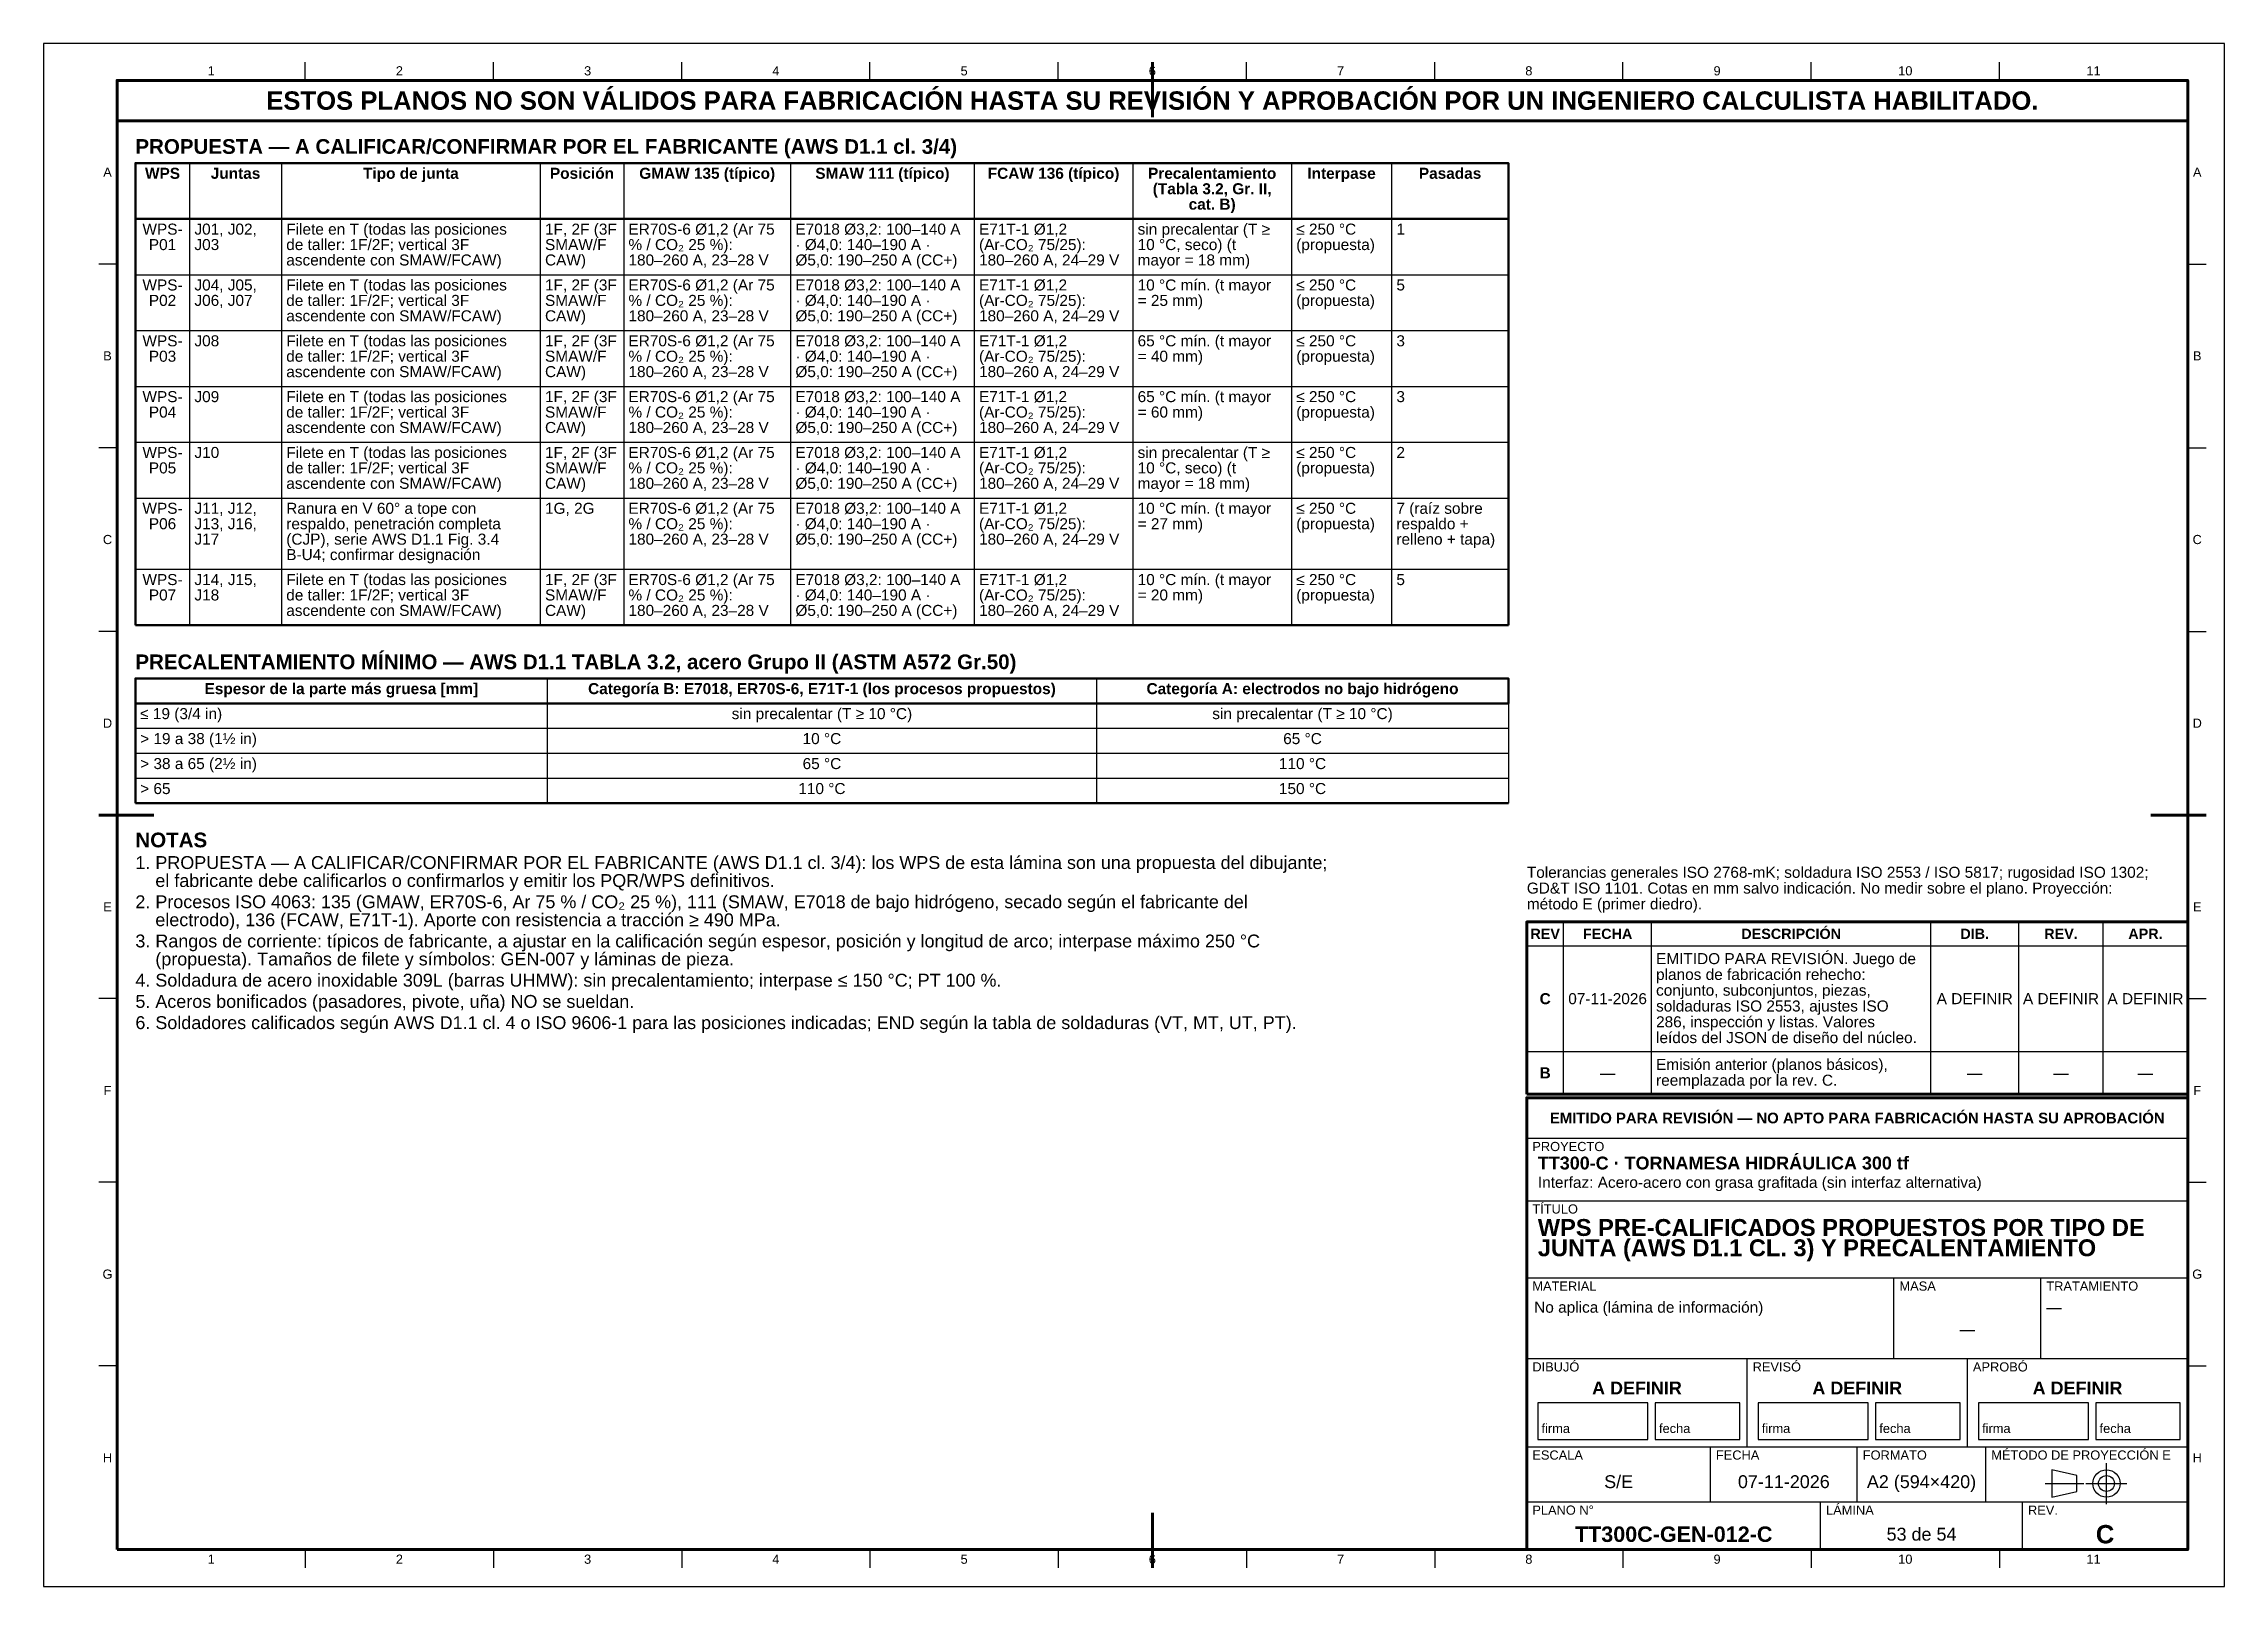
# Model space of a CAD drawing. Header units: millimetres. Extents: x 0 to 594, y 0 to 420.
import ezdxf
from ezdxf.enums import TextEntityAlignment as Align

# ---------------------------------------------------------------- set-up
doc = ezdxf.new("R2010")
doc.units = ezdxf.units.MM
doc.linetypes.add('EJE', pattern=[31, 20, -4, 3, -4])
for name, color, linetype, lineweight in [('EJE', 7, 'EJE', 25), ('FINA', 7, 'CONTINUOUS', 25), ('MARCO', 7, 'CONTINUOUS', 70), ('TXT', 7, 'CONTINUOUS', 25), ('VIS', 7, 'CONTINUOUS', 50)]:
    doc.layers.add(name, color=color, linetype=linetype, lineweight=lineweight)
doc.styles.add('STD', font='LiberationSans-Regular.ttf')
doc.styles.add('STDB', font='LiberationSans-Bold.ttf')

msp = doc.modelspace()

# ---------------------------------------------------------------- linework, layer by layer
at = {"layer": 'EJE'}
for p, q in [((561.88, 22.42), (561.88, 33.58)), ((545.14, 28), (555.68, 28)), ((556.3, 28), (567.46, 28))]:
    msp.add_line(p, q, dxfattribs=at)
at = {"layer": 'FINA'}
for p, q in [((71.27, 410), (71.27, 415)), ((122.55, 410), (122.55, 415)), ((173.82, 410), (173.82, 415)), ((225.09, 410), (225.09, 415)), ((276.36, 410), (276.36, 415)), ((327.64, 410), (327.64, 415)), ((378.91, 410), (378.91, 415)), ((430.18, 410), (430.18, 415)), ((481.45, 410), (481.45, 415)), ((532.73, 410), (532.73, 415)), ((39.78, 387.5), (39.78, 261.7)), ((64.79, 387.5), (64.79, 261.7)), ((135.27, 387.5), (135.27, 261.7)), ((158, 387.5), (158, 261.7)), ((203.47, 387.5), (203.47, 261.7)), ((253.49, 387.5), (253.49, 261.7)), ((296.69, 387.5), (296.69, 261.7)), ((339.89, 387.5), (339.89, 261.7)), ((367.17, 387.5), (367.17, 261.7)), ((25, 372.3), (399, 372.3)), ((20, 360), (15, 360)), ((25, 357.1), (399, 357.1)), ((584, 360), (589, 360)), ((25, 341.9), (399, 341.9)), ((25, 326.7), (399, 326.7)), ((20, 310), (15, 310)), ((25, 311.5), (399, 311.5)), ((584, 310), (589, 310)), ((25, 296.3), (399, 296.3)), ((25, 276.9), (399, 276.9)), ((20, 260), (15, 260)), ((584, 260), (589, 260)), ((137.2, 247.2), (137.2, 213.2)), ((286.8, 247.2), (286.8, 213.2)), ((399, 247.2), (399, 213.2)), ((25, 240.4), (399, 240.4)), ((25, 233.6), (399, 233.6)), ((25, 226.8), (399, 226.8)), ((25, 220), (399, 220)), ((20, 210), (15, 210)), ((584, 210), (589, 210)), ((414, 134), (414, 180.9)), ((438, 134), (438, 180.9)), ((514, 134), (514, 180.9)), ((538, 134), (538, 180.9)), ((561, 134), (561, 180.9)), ((404, 174.4), (584, 174.4)), ((20, 160), (15, 160)), ((584, 160), (589, 160)), ((404, 145.6), (584, 145.6)), ((404, 134), (584, 134)), ((404, 133), (584, 133)), ((404, 122), (584, 122)), ((20, 110), (15, 110)), ((584, 110), (589, 110)), ((404, 105), (584, 105)), ((404, 84), (584, 84)), ((504, 62), (504, 84)), ((544, 62), (544, 84)), ((20, 60), (15, 60)), ((404, 62), (584, 62)), ((464, 38), (464, 62)), ((524, 38), (524, 62)), ((584, 60), (589, 60)), ((404, 38), (584, 38)), ((454, 23), (454, 38)), ((494, 23), (494, 38)), ((529, 23), (529, 38)), ((404, 23), (584, 23)), ((484, 10), (484, 23)), ((539, 10), (539, 23)), ((71.27, 10), (71.27, 5)), ((122.55, 10), (122.55, 5)), ((173.82, 10), (173.82, 5)), ((225.09, 10), (225.09, 5)), ((276.36, 10), (276.36, 5)), ((327.64, 10), (327.64, 5)), ((378.91, 10), (378.91, 5)), ((430.18, 10), (430.18, 5)), ((481.45, 10), (481.45, 5)), ((532.73, 10), (532.73, 5))]:
    msp.add_line(p, q, dxfattribs=at)
for points in [[(0, 0), (594, 0), (594, 420), (0, 420)], [(407, 40), (437, 40), (437, 50), (407, 50)], [(439, 40), (462, 40), (462, 50), (439, 50)], [(467, 40), (497, 40), (497, 50), (467, 50)], [(499, 40), (522, 40), (522, 50), (499, 50)], [(527, 40), (557, 40), (557, 50), (527, 50)], [(559, 40), (582, 40), (582, 50), (559, 50)], [(547, 24.28), (553.82, 25.83), (553.82, 30.17), (547, 31.72)]]:
    msp.add_lwpolyline(points, close=True, dxfattribs=at)
for radius in [3.72, 2.17]:
    msp.add_circle((561.88, 28), radius, dxfattribs=at)
at = {"layer": 'MARCO'}
for p, q in [((302, 415), (302, 400)), ((15, 210), (30, 210)), ((589, 210), (574, 210)), ((302, 5), (302, 20))]:
    msp.add_line(p, q, dxfattribs=at)
for points in [[(20, 10), (584, 10), (584, 410), (20, 410)], [(20, 399), (584, 399), (584, 410), (20, 410)], [(404, 134), (584, 134), (584, 180.9), (404, 180.9)], [(404, 10), (584, 10), (584, 133), (404, 133)]]:
    msp.add_lwpolyline(points, close=True, dxfattribs=at)
at = {"layer": 'VIS'}
for p, q in [((25, 387.5), (25, 261.7)), ((399, 387.5), (399, 261.7)), ((25, 261.7), (399, 261.7)), ((25, 247.2), (25, 213.2)), ((25, 213.2), (399, 213.2))]:
    msp.add_line(p, q, dxfattribs=at)
for points in [[(25, 372.3), (399, 372.3), (399, 387.5), (25, 387.5)], [(25, 240.4), (399, 240.4), (399, 247.2), (25, 247.2)]]:
    msp.add_lwpolyline(points, close=True, dxfattribs=at)

# ---------------------------------------------------------------- texts
at = {"layer": 'TXT'}
for s, height, style, p in [('1', 2.5, 'STD', (45.64, 412.6)), ('2', 2.5, 'STD', (96.91, 412.6)), ('3', 2.5, 'STD', (148.18, 412.6)), ('4', 2.5, 'STD', (199.45, 412.6)), ('5', 2.5, 'STD', (250.73, 412.6)), ('6', 2.5, 'STD', (302, 412.6)), ('7', 2.5, 'STD', (353.27, 412.6)), ('8', 2.5, 'STD', (404.55, 412.6)), ('9', 2.5, 'STD', (455.82, 412.6)), ('10', 2.5, 'STD', (507.09, 412.6)), ('11', 2.5, 'STD', (558.36, 412.6)), ('ESTOS PLANOS NO SON VÁLIDOS PARA FABRICACIÓN HASTA SU REVISIÓN Y APROBACIÓN POR UN INGENIERO CALCULISTA HABILITADO.', 5, 'STDB', (302, 404.5)), ('A', 2.5, 'STD', (17.4, 385)), ('WPS', 3, 'STDB', (32.39, 384.7)), ('Juntas', 3, 'STDB', (52.28, 384.7)), ('Tipo de junta', 3, 'STDB', (100.03, 384.7)), ('Posición', 3, 'STDB', (146.64, 384.7)), ('GMAW 135 (típico)', 3, 'STDB', (180.74, 384.7)), ('SMAW 111 (típico)', 3, 'STDB', (228.48, 384.7)), ('FCAW 136 (típico)', 3, 'STDB', (275.09, 384.7)), ('Precalentamiento', 3, 'STDB', (318.29, 384.7)), ('Interpase', 3, 'STDB', (353.53, 384.7)), ('Pasadas', 3, 'STDB', (383.09, 384.7)), ('A', 2.5, 'STD', (586.6, 385)), ('(Tabla 3.2, Gr. II,', 3, 'STDB', (318.29, 380.5)), ('cat. B)', 3, 'STDB', (318.29, 376.3)), ('WPS-', 3, 'STD', (32.39, 369.5)), ('P01', 3, 'STD', (32.39, 365.3)), ('WPS-', 3, 'STD', (32.39, 354.3)), ('P02', 3, 'STD', (32.39, 350.1)), ('WPS-', 3, 'STD', (32.39, 339.1)), ('B', 2.5, 'STD', (17.4, 335)), ('P03', 3, 'STD', (32.39, 334.9)), ('B', 2.5, 'STD', (586.6, 335)), ('WPS-', 3, 'STD', (32.39, 323.9)), ('P04', 3, 'STD', (32.39, 319.7)), ('WPS-', 3, 'STD', (32.39, 308.7)), ('P05', 3, 'STD', (32.39, 304.5)), ('WPS-', 3, 'STD', (32.39, 293.5)), ('C', 2.5, 'STD', (17.4, 285)), ('P06', 3, 'STD', (32.39, 289.3)), ('C', 2.5, 'STD', (586.6, 285)), ('WPS-', 3, 'STD', (32.39, 274.1)), ('P07', 3, 'STD', (32.39, 269.9)), ('Espesor de la parte más gruesa [mm]', 3, 'STDB', (81.1, 244.4)), ('Categoría B: E7018, ER70S-6, E71T-1 (los procesos propuestos)', 3, 'STDB', (212, 244.4)), ('Categoría A: electrodos no bajo hidrógeno', 3, 'STDB', (342.9, 244.4)), ('sin precalentar (T ≥ 10 °C)', 3, 'STD', (212, 237.6)), ('sin precalentar (T ≥ 10 °C)', 3, 'STD', (342.9, 237.6)), ('D', 2.5, 'STD', (17.4, 235)), ('10 °C', 3, 'STD', (212, 230.8)), ('65 °C', 3, 'STD', (342.9, 230.8)), ('D', 2.5, 'STD', (586.6, 235)), ('65 °C', 3, 'STD', (212, 224)), ('110 °C', 3, 'STD', (342.9, 224)), ('110 °C', 3, 'STD', (212, 217.2)), ('150 °C', 3, 'STD', (342.9, 217.2)), ('E', 2.5, 'STD', (17.4, 185)), ('E', 2.5, 'STD', (586.6, 185)), ('REV', 2.8, 'STDB', (409, 177.65)), ('FECHA', 2.8, 'STDB', (426, 177.65)), ('DESCRIPCIÓN', 2.8, 'STDB', (476, 177.65)), ('DIB.', 2.8, 'STDB', (526, 177.65)), ('REV.', 2.8, 'STDB', (549.5, 177.65)), ('APR.', 2.8, 'STDB', (572.5, 177.65)), ('C', 3, 'STDB', (409, 160)), ('07-11-2026', 3, 'STD', (426, 160)), ('A DEFINIR', 3, 'STD', (526, 160)), ('A DEFINIR', 3, 'STD', (549.5, 160)), ('A DEFINIR', 3, 'STD', (572.5, 160)), ('B', 3, 'STDB', (409, 139.8)), ('—', 3, 'STD', (426, 139.8)), ('—', 3, 'STD', (526, 139.8)), ('—', 3, 'STD', (549.5, 139.8)), ('—', 3, 'STD', (572.5, 139.8)), ('F', 2.5, 'STD', (17.4, 135)), ('F', 2.5, 'STD', (586.6, 135)), ('EMITIDO PARA REVISIÓN — NO APTO PARA FABRICACIÓN HASTA SU APROBACIÓN', 2.9, 'STDB', (494, 127.5)), ('G', 2.5, 'STD', (17.4, 85)), ('G', 2.5, 'STD', (586.6, 85)), ('—', 3, 'STD', (524, 70)), ('A DEFINIR', 3.5, 'STDB', (434, 54)), ('A DEFINIR', 3.5, 'STDB', (494, 54)), ('A DEFINIR', 3.5, 'STDB', (554, 54)), ('H', 2.5, 'STD', (17.4, 35)), ('H', 2.5, 'STD', (586.6, 35)), ('S/E', 3.5, 'STD', (429, 28.5)), ('07-11-2026', 3.5, 'STD', (474, 28.5)), ('A2 (594×420)', 3.5, 'STD', (511.5, 28.5)), ('TT300C-GEN-012-C', 4.2, 'STDB', (444, 14.2)), ('53 de 54', 3.5, 'STD', (511.5, 14.2)), ('C', 5, 'STDB', (561.5, 14.2)), ('1', 2.5, 'STD', (45.64, 7.4)), ('2', 2.5, 'STD', (96.91, 7.4)), ('3', 2.5, 'STD', (148.18, 7.4)), ('4', 2.5, 'STD', (199.45, 7.4)), ('5', 2.5, 'STD', (250.73, 7.4)), ('6', 2.5, 'STD', (302, 7.4)), ('7', 2.5, 'STD', (353.27, 7.4)), ('8', 2.5, 'STD', (404.55, 7.4)), ('9', 2.5, 'STD', (455.82, 7.4)), ('10', 2.5, 'STD', (507.09, 7.4)), ('11', 2.5, 'STD', (558.36, 7.4))]:
    msp.add_text(s, height=height, dxfattribs=dict(at, style=style)).set_placement(p, align=Align.MIDDLE_CENTER)
for s, height, style, p in [('PROPUESTA — A CALIFICAR/CONFIRMAR POR EL FABRICANTE (AWS D1.1 cl. 3/4)', 4, 'STDB', (25, 394)), ('PRECALENTAMIENTO MÍNIMO — AWS D1.1 TABLA 3.2, acero Grupo II (ASTM A572 Gr.50)', 4, 'STDB', (25, 253.7)), ('NOTAS', 4, 'STDB', (25, 205.2)), ('1. PROPUESTA — A CALIFICAR/CONFIRMAR POR EL FABRICANTE (AWS D1.1 cl. 3/4): los WPS de esta lámina son una propuesta del dibujante;', 3.5, 'STD', (25, 198.8)), ('    el fabricante debe calificarlos o confirmarlos y emitir los PQR/WPS definitivos.', 3.5, 'STD', (25, 193.9)), ('2. Procesos ISO 4063: 135 (GMAW, ER70S-6, Ar 75 % / CO₂ 25 %), 111 (SMAW, E7018 de bajo hidrógeno, secado según el fabricante del', 3.5, 'STD', (25, 188.13)), ('    electrodo), 136 (FCAW, E71T-1). Aporte con resistencia a tracción ≥ 490 MPa.', 3.5, 'STD', (25, 183.23)), ('3. Rangos de corriente: típicos de fabricante, a ajustar en la calificación según espesor, posición y longitud de arco; interpase máximo 250 °C', 3.5, 'STD', (25, 177.45)), ('    (propuesta). Tamaños de filete y símbolos: GEN-007 y láminas de pieza.', 3.5, 'STD', (25, 172.55)), ('EMITIDO PARA REVISIÓN. Juego de', 3, 'STD', (439.2, 172.4)), ('4. Soldadura de acero inoxidable 309L (barras UHMW): sin precalentamiento; interpase ≤ 150 °C; PT 100 %.', 3.5, 'STD', (25, 166.78)), ('planos de fabricación rehecho:', 3, 'STD', (439.2, 168.1)), ('5. Aceros bonificados (pasadores, pivote, uña) NO se sueldan.', 3.5, 'STD', (25, 161)), ('conjunto, subconjuntos, piezas,', 3, 'STD', (439.2, 163.8)), ('6. Soldadores calificados según AWS D1.1 cl. 4 o ISO 9606-1 para las posiciones indicadas; END según la tabla de soldaduras (VT, MT, UT, PT).', 3.5, 'STD', (25, 155.22)), ('soldaduras ISO 2553, ajustes ISO', 3, 'STD', (439.2, 159.5)), ('286, inspección y listas. Valores', 3, 'STD', (439.2, 155.2)), ('leídos del JSON de diseño del núcleo.', 3, 'STD', (439.2, 150.9)), ('Emisión anterior (planos básicos),', 3, 'STD', (439.2, 143.6)), ('reemplazada por la rev. C.', 3, 'STD', (439.2, 139.3)), ('PROYECTO', 2.5, 'STD', (405.5, 121)), ('TT300-C · TORNAMESA HIDRÁULICA 300 tf', 3.5, 'STDB', (407, 117)), ('Interfaz: Acero-acero con grasa grafitada (sin interfaz alternativa)', 3, 'STD', (407, 111.5)), ('TÍTULO', 2.5, 'STD', (405.5, 104)), ('WPS PRE-CALIFICADOS PROPUESTOS POR TIPO DE', 4.6, 'STDB', (407, 100)), ('JUNTA (AWS D1.1 CL. 3) Y PRECALENTAMIENTO', 4.6, 'STDB', (407, 94.48)), ('MATERIAL', 2.5, 'STD', (405.5, 83)), ('No aplica (lámina de información)', 3, 'STD', (406, 77.5)), ('MASA', 2.5, 'STD', (505.5, 83)), ('TRATAMIENTO', 2.5, 'STD', (545.5, 83)), ('—', 3, 'STD', (545.5, 77.5)), ('DIBUJÓ', 2.5, 'STD', (405.5, 61)), ('REVISÓ', 2.5, 'STD', (465.5, 61)), ('APROBÓ', 2.5, 'STD', (525.5, 61)), ('ESCALA', 2.5, 'STD', (405.5, 37)), ('FECHA', 2.5, 'STD', (455.5, 37)), ('FORMATO', 2.5, 'STD', (495.5, 37)), ('MÉTODO DE PROYECCIÓN E', 2.5, 'STD', (530.5, 37)), ('PLANO N°', 2.5, 'STD', (405.5, 22)), ('LÁMINA', 2.5, 'STD', (485.5, 22)), ('REV.', 2.5, 'STD', (540.5, 22))]:
    msp.add_text(s, height=height, dxfattribs=dict(at, style=style)).set_placement(p, align=Align.TOP_LEFT)
at = {"layer": 'TXT', "style": 'STD'}
for s, p in [('J01, J02,', (41.08, 369.5)), ('Filete en T (todas las posiciones', (66.09, 369.5)), ('1F, 2F (3F', (136.57, 369.5)), ('ER70S-6 Ø1,2 (Ar 75', (159.3, 369.5)), ('E7018 Ø3,2: 100–140 A', (204.77, 369.5)), ('E71T-1 Ø1,2', (254.79, 369.5)), ('sin precalentar (T ≥', (297.99, 369.5)), ('≤ 250 °C', (341.19, 369.5)), ('1', (368.47, 369.5)), ('J03', (41.08, 365.3)), ('de taller: 1F/2F; vertical 3F', (66.09, 365.3)), ('ascendente con SMAW/FCAW)', (66.09, 361.1)), ('SMAW/F', (136.57, 365.3)), ('CAW)', (136.57, 361.1)), ('% / CO₂ 25 %):', (159.3, 365.3)), ('180–260 A, 23–28 V', (159.3, 361.1)), ('Ø5,0: 190–250 A (CC+)', (204.77, 361.1)), ('· Ø4,0: 140–190 A ·', (204.77, 365.3)), ('(Ar-CO₂ 75/25):', (254.79, 365.3)), ('180–260 A, 24–29 V', (254.79, 361.1)), ('mayor = 18 mm)', (297.99, 361.1)), ('10 °C, seco) (t', (297.99, 365.3)), ('(propuesta)', (341.19, 365.3)), ('J04, J05,', (41.08, 354.3)), ('J06, J07', (41.08, 350.1)), ('de taller: 1F/2F; vertical 3F', (66.09, 350.1)), ('Filete en T (todas las posiciones', (66.09, 354.3)), ('SMAW/F', (136.57, 350.1)), ('1F, 2F (3F', (136.57, 354.3)), ('% / CO₂ 25 %):', (159.3, 350.1)), ('ER70S-6 Ø1,2 (Ar 75', (159.3, 354.3)), ('E7018 Ø3,2: 100–140 A', (204.77, 354.3)), ('· Ø4,0: 140–190 A ·', (204.77, 350.1)), ('(Ar-CO₂ 75/25):', (254.79, 350.1)), ('E71T-1 Ø1,2', (254.79, 354.3)), ('= 25 mm)', (297.99, 350.1)), ('10 °C mín. (t mayor', (297.99, 354.3)), ('≤ 250 °C', (341.19, 354.3)), ('(propuesta)', (341.19, 350.1)), ('5', (368.47, 354.3)), ('ascendente con SMAW/FCAW)', (66.09, 345.9)), ('CAW)', (136.57, 345.9)), ('180–260 A, 23–28 V', (159.3, 345.9)), ('Ø5,0: 190–250 A (CC+)', (204.77, 345.9)), ('180–260 A, 24–29 V', (254.79, 345.9)), ('J08', (41.08, 339.1)), ('Filete en T (todas las posiciones', (66.09, 339.1)), ('1F, 2F (3F', (136.57, 339.1)), ('ER70S-6 Ø1,2 (Ar 75', (159.3, 339.1)), ('E7018 Ø3,2: 100–140 A', (204.77, 339.1)), ('E71T-1 Ø1,2', (254.79, 339.1)), ('65 °C mín. (t mayor', (297.99, 339.1)), ('≤ 250 °C', (341.19, 339.1)), ('3', (368.47, 339.1)), ('de taller: 1F/2F; vertical 3F', (66.09, 334.9)), ('SMAW/F', (136.57, 334.9)), ('% / CO₂ 25 %):', (159.3, 334.9)), ('· Ø4,0: 140–190 A ·', (204.77, 334.9)), ('(Ar-CO₂ 75/25):', (254.79, 334.9)), ('= 40 mm)', (297.99, 334.9)), ('(propuesta)', (341.19, 334.9)), ('ascendente con SMAW/FCAW)', (66.09, 330.7)), ('CAW)', (136.57, 330.7)), ('180–260 A, 23–28 V', (159.3, 330.7)), ('Ø5,0: 190–250 A (CC+)', (204.77, 330.7)), ('180–260 A, 24–29 V', (254.79, 330.7)), ('J09', (41.08, 323.9)), ('de taller: 1F/2F; vertical 3F', (66.09, 319.7)), ('Filete en T (todas las posiciones', (66.09, 323.9)), ('SMAW/F', (136.57, 319.7)), ('1F, 2F (3F', (136.57, 323.9)), ('% / CO₂ 25 %):', (159.3, 319.7)), ('ER70S-6 Ø1,2 (Ar 75', (159.3, 323.9)), ('E7018 Ø3,2: 100–140 A', (204.77, 323.9)), ('· Ø4,0: 140–190 A ·', (204.77, 319.7)), ('(Ar-CO₂ 75/25):', (254.79, 319.7)), ('E71T-1 Ø1,2', (254.79, 323.9)), ('= 60 mm)', (297.99, 319.7)), ('65 °C mín. (t mayor', (297.99, 323.9)), ('≤ 250 °C', (341.19, 323.9)), ('(propuesta)', (341.19, 319.7)), ('3', (368.47, 323.9)), ('ascendente con SMAW/FCAW)', (66.09, 315.5)), ('CAW)', (136.57, 315.5)), ('180–260 A, 23–28 V', (159.3, 315.5)), ('Ø5,0: 190–250 A (CC+)', (204.77, 315.5)), ('180–260 A, 24–29 V', (254.79, 315.5)), ('J10', (41.08, 308.7)), ('Filete en T (todas las posiciones', (66.09, 308.7)), ('1F, 2F (3F', (136.57, 308.7)), ('ER70S-6 Ø1,2 (Ar 75', (159.3, 308.7)), ('E7018 Ø3,2: 100–140 A', (204.77, 308.7)), ('E71T-1 Ø1,2', (254.79, 308.7)), ('sin precalentar (T ≥', (297.99, 308.7)), ('≤ 250 °C', (341.19, 308.7)), ('2', (368.47, 308.7)), ('de taller: 1F/2F; vertical 3F', (66.09, 304.5)), ('SMAW/F', (136.57, 304.5)), ('% / CO₂ 25 %):', (159.3, 304.5)), ('· Ø4,0: 140–190 A ·', (204.77, 304.5)), ('(Ar-CO₂ 75/25):', (254.79, 304.5)), ('10 °C, seco) (t', (297.99, 304.5)), ('(propuesta)', (341.19, 304.5)), ('ascendente con SMAW/FCAW)', (66.09, 300.3)), ('CAW)', (136.57, 300.3)), ('180–260 A, 23–28 V', (159.3, 300.3)), ('Ø5,0: 190–250 A (CC+)', (204.77, 300.3)), ('180–260 A, 24–29 V', (254.79, 300.3)), ('mayor = 18 mm)', (297.99, 300.3)), ('J11, J12,', (41.08, 293.5)), ('Ranura en V 60° a tope con', (66.09, 293.5)), ('1G, 2G', (136.57, 293.5)), ('ER70S-6 Ø1,2 (Ar 75', (159.3, 293.5)), ('E7018 Ø3,2: 100–140 A', (204.77, 293.5)), ('E71T-1 Ø1,2', (254.79, 293.5)), ('10 °C mín. (t mayor', (297.99, 293.5)), ('≤ 250 °C', (341.19, 293.5)), ('7 (raíz sobre', (368.47, 293.5)), ('J13, J16,', (41.08, 289.3)), ('J17', (41.08, 285.1)), ('(CJP), serie AWS D1.1 Fig. 3.4', (66.09, 285.1)), ('respaldo, penetración completa', (66.09, 289.3)), ('% / CO₂ 25 %):', (159.3, 289.3)), ('180–260 A, 23–28 V', (159.3, 285.1)), ('Ø5,0: 190–250 A (CC+)', (204.77, 285.1)), ('· Ø4,0: 140–190 A ·', (204.77, 289.3)), ('(Ar-CO₂ 75/25):', (254.79, 289.3)), ('180–260 A, 24–29 V', (254.79, 285.1)), ('= 27 mm)', (297.99, 289.3)), ('(propuesta)', (341.19, 289.3)), ('respaldo +', (368.47, 289.3)), ('relleno + tapa)', (368.47, 285.1)), ('B-U4; confirmar designación', (66.09, 280.9)), ('J14, J15,', (41.08, 274.1)), ('Filete en T (todas las posiciones', (66.09, 274.1)), ('1F, 2F (3F', (136.57, 274.1)), ('ER70S-6 Ø1,2 (Ar 75', (159.3, 274.1)), ('E7018 Ø3,2: 100–140 A', (204.77, 274.1)), ('E71T-1 Ø1,2', (254.79, 274.1)), ('10 °C mín. (t mayor', (297.99, 274.1)), ('≤ 250 °C', (341.19, 274.1)), ('5', (368.47, 274.1)), ('J18', (41.08, 269.9)), ('de taller: 1F/2F; vertical 3F', (66.09, 269.9)), ('ascendente con SMAW/FCAW)', (66.09, 265.7)), ('SMAW/F', (136.57, 269.9)), ('CAW)', (136.57, 265.7)), ('% / CO₂ 25 %):', (159.3, 269.9)), ('Ø5,0: 190–250 A (CC+)', (204.77, 265.7)), ('· Ø4,0: 140–190 A ·', (204.77, 269.9)), ('(Ar-CO₂ 75/25):', (254.79, 269.9)), ('= 20 mm)', (297.99, 269.9)), ('(propuesta)', (341.19, 269.9)), ('180–260 A, 23–28 V', (159.3, 265.7)), ('180–260 A, 24–29 V', (254.79, 265.7)), ('≤ 19 (3/4 in)', (26.3, 237.6)), ('> 19 a 38 (1½ in)', (26.3, 230.8)), ('> 38 a 65 (2½ in)', (26.3, 224)), ('> 65', (26.3, 217.2))]:
    msp.add_text(s, height=3, dxfattribs=at).set_placement(p, align=Align.MIDDLE_LEFT)
for s, height, p in [('Tolerancias generales ISO 2768-mK; soldadura ISO 2553 / ISO 5817; rugosidad ISO 1302;', 3, (404, 192)), ('GD&T ISO 1101. Cotas en mm salvo indicación. No medir sobre el plano. Proyección:', 3, (404, 187.7)), ('método E (primer diedro).', 3, (404, 183.4)), ('firma', 2.5, (408, 41)), ('fecha', 2.5, (440, 41)), ('firma', 2.5, (468, 41)), ('fecha', 2.5, (500, 41)), ('firma', 2.5, (528, 41)), ('fecha', 2.5, (560, 41))]:
    msp.add_text(s, height=height, dxfattribs=at).set_placement(p, align=Align.BOTTOM_LEFT)

doc.saveas('drawing.dxf')
